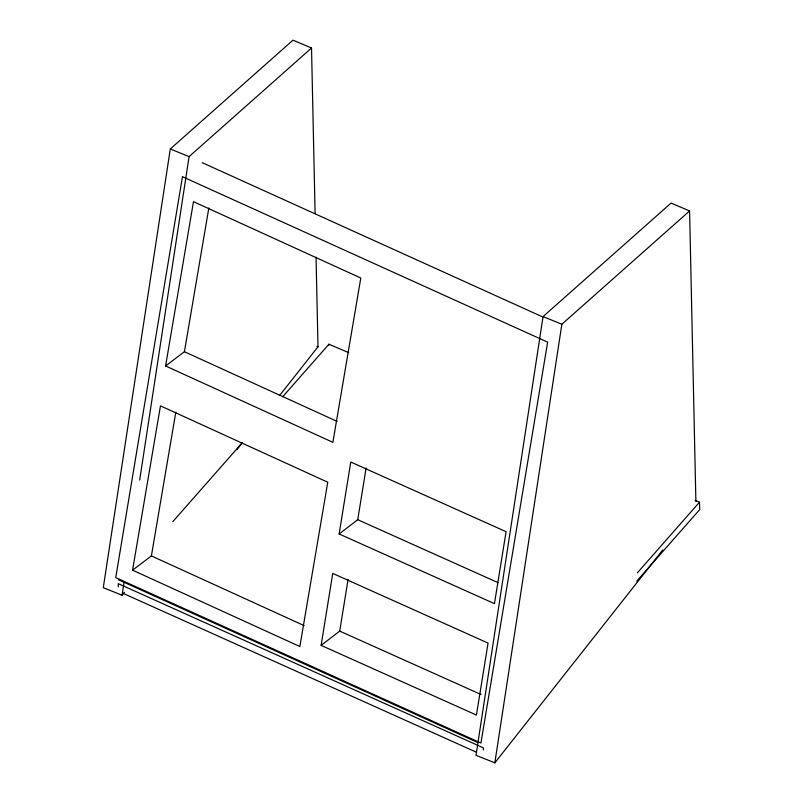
<?xml version="1.0" encoding="UTF-8"?>
<svg xmlns="http://www.w3.org/2000/svg" width="803" height="803" viewBox="0 0 803 803"><rect width="100%" height="100%" fill="white"/><g stroke="black" fill="none" stroke-linecap="round" stroke-linejoin="round"><path stroke-width="1.2" d="M315.107 213.608L311.524 48.029L292.995 40.15L170.296 148.967L103.276 587.676L122.086 595.214L124.385 592.303M122.086 595.214L124.164 581.583M139.692 479.993L189.086 156.615L311.524 48.029M695.89 501.584L689.586 210.958L671.057 203.069L543.049 316.603L476.028 755.302L494.839 762.85L662.736 549.965M494.839 762.85L561.849 324.251L689.586 210.958M321.11 645.371L332.753 573.422L488.063 643.093L476.42 715.041L321.11 645.371L339.709 631.108L348.08 579.395M339.137 533.965L350.77 462.026L506.081 531.696L494.447 603.635L339.137 533.965L357.736 519.702L366.108 467.998M165.589 365.967L193.493 201.663L360.798 278.019L332.884 442.323L165.589 365.967L184.419 351.714L208.84 207.947M132.565 570.17L160.47 405.856L327.765 482.222L299.86 646.525L132.565 570.17L151.396 555.917L175.817 412.14M236.875 449.67L242.235 442.875M279.735 395.327L317.998 346.816L316.051 257.181M172.786 521.689L242.185 442.814M282.666 396.802L328.939 344.216L348.783 352.678M637.391 572.79L699.503 502.196L695.087 500.319M636.739 581.131L699.724 509.554L699.503 502.196M170.296 148.967L189.086 156.615M543.049 316.603L561.849 324.251M316.844 346.324L317.998 346.816M357.736 519.702L497.95 582.607M339.709 631.108L481.007 694.485M122.879 593.246L476.57 752.301M202.195 162.668L543.42 317.265M118.242 579.646L477.725 742.514M184.419 351.714L337.079 421.384M151.396 555.917L304.056 625.587M328.939 344.216L328.959 345.139M483.376 750.002L483.356 747.854L118.252 583.661L118.282 586.893M182.462 176.71L115.742 577.598L480.927 743.046L547.646 342.158L182.462 176.71"/></g></svg>
